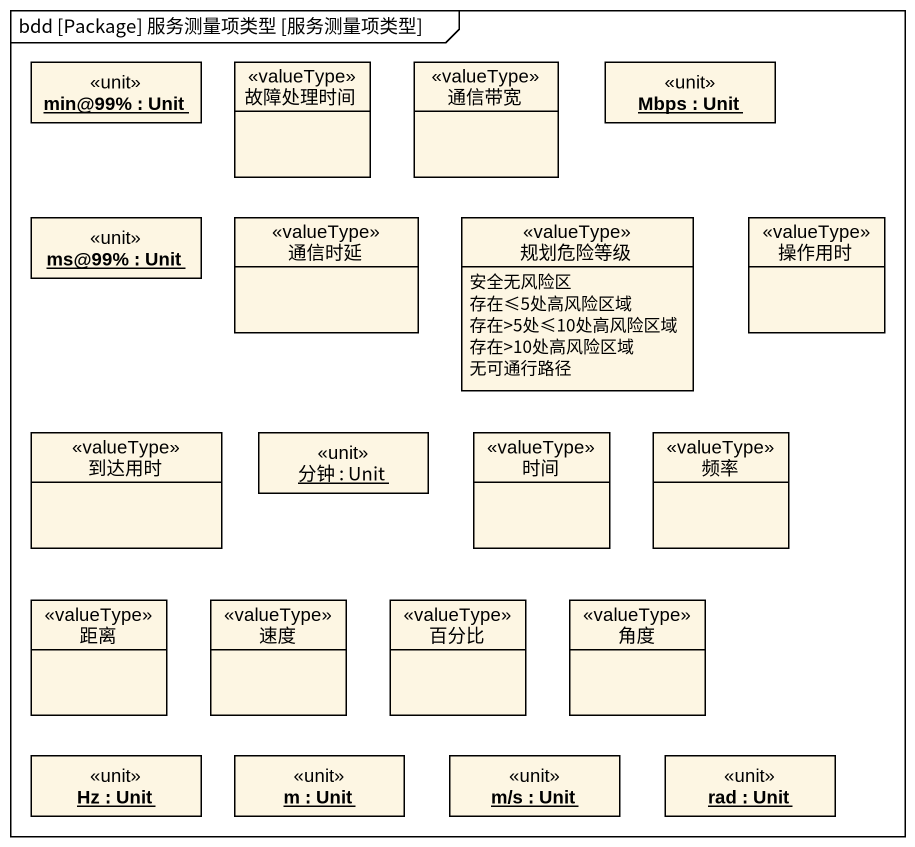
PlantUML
@startuml
mainframe bdd [Package] 服务测量项类型 [服务测量项类型]
hide circle
hide empty members
object "min@99% : Unit" as min_99 <<unit>>
class 故障处理时间 <<valueType>>
class 通信带宽 <<valueType>>
object "Mbps : Unit" as Mbps <<unit>>
object "ms@99% : Unit" as ms_99 <<unit>>
class 通信时延 <<valueType>>
enum 规划危险等级 <<valueType>> {
  安全无风险区
  存在≤5处高风险区域
  存在>5处≤10处高风险区域
  存在>10处高风险区域
  无可通行路径
}
class 操作用时 <<valueType>>
class 到达用时 <<valueType>>
object "分钟 : Unit" as 分钟 <<unit>>
class 时间 <<valueType>>
class 频率 <<valueType>>
class 距离 <<valueType>>
class 速度 <<valueType>>
class 百分比 <<valueType>>
class 角度 <<valueType>>
object "Hz : Unit" as Hz <<unit>>
object "m : Unit" as m <<unit>>
object "m/s : Unit" as m_s <<unit>>
object "rad : Unit" as rad <<unit>>
@enduml
